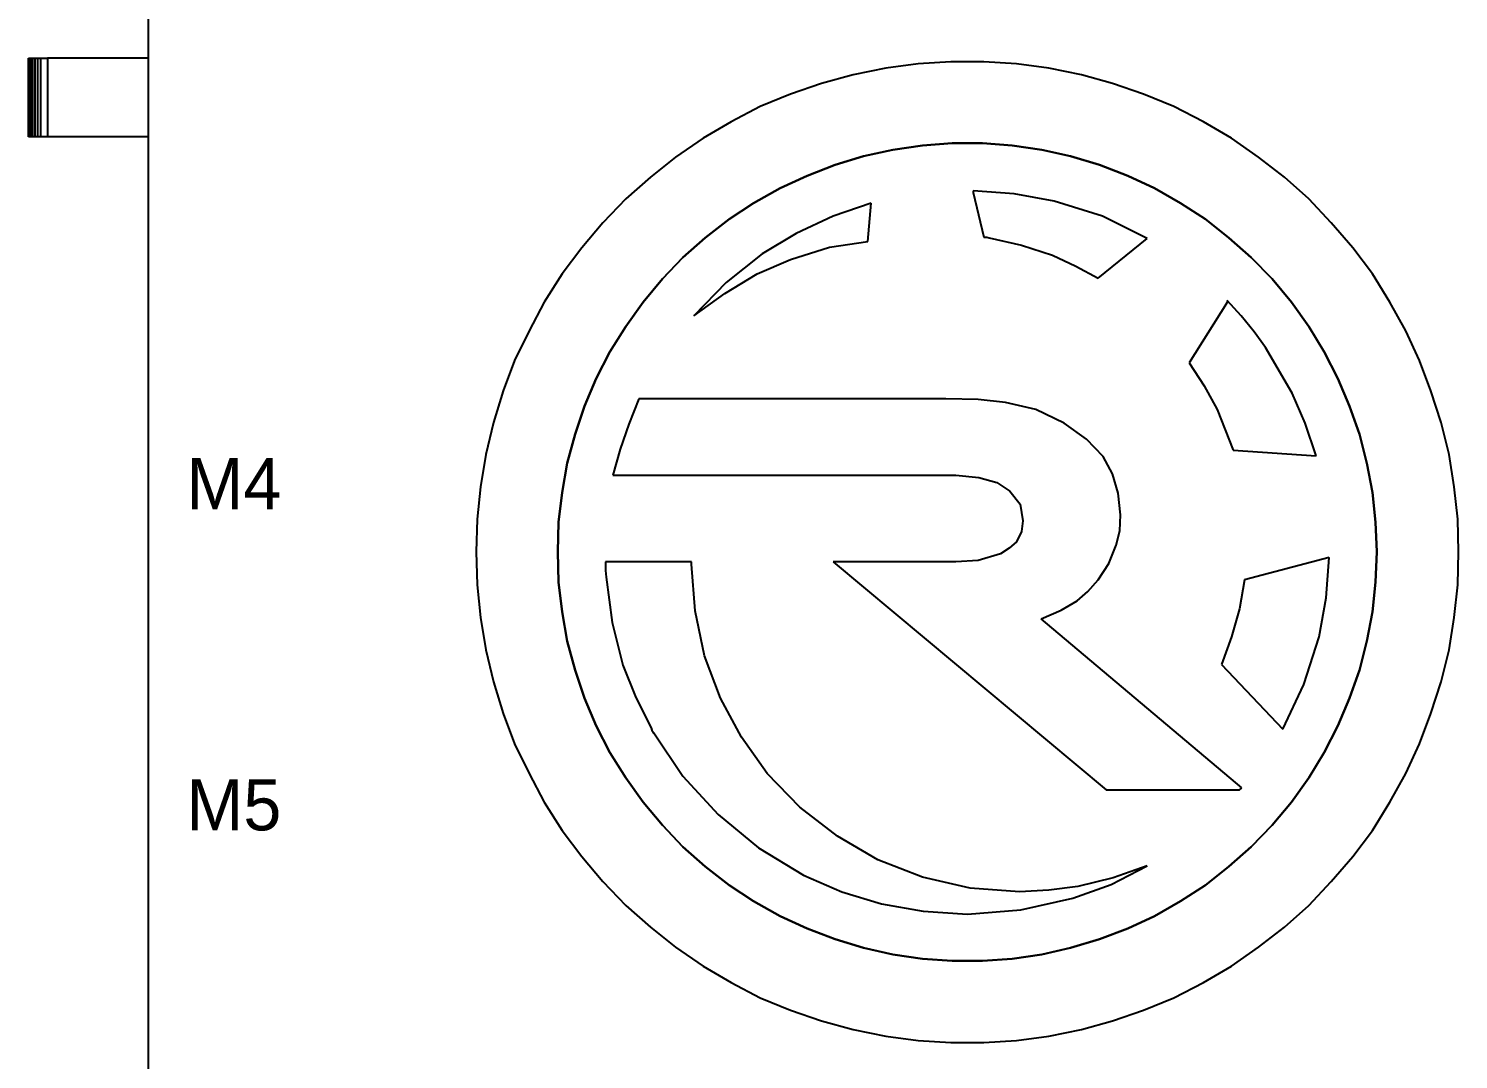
# Model space of a CAD drawing. Header units: inches. Extents: x 45 to 557, y 129 to 755.
# Drawn here: x 248.3 to 446.3, y 436.5 to 579.3 of the extents above; entities that cross this region are included whole.
import ezdxf

# ---------------------------------------------------------------- set-up
doc = ezdxf.new("R2010")
doc.units = ezdxf.units.IN
doc.header["$MEASUREMENT"] = 0
doc.layers.add('Brain', color=7, linetype='Continuous')
doc.layers.add('Silk screen', color=7, linetype='Continuous')

# ---------------------------------------------------------------- blocks, each defined once
blk = doc.blocks.new('block 24')
at = {"layer": 'Silk screen', "color": 7, "true_color": 0xffffff, "insert": (270.15, 512.7), "char_height": 7.08, "attachment_point": 7}
blk.add_mtext('\\fEthnocentricRg-Regular|b0|i0|c0|p34;\\W1;M4', dxfattribs=at)
blk = doc.blocks.new('block 25')
at = {"layer": 'Silk screen', "color": 7, "true_color": 0xffffff, "insert": (270.15, 468.1), "char_height": 7.08, "attachment_point": 7}
blk.add_mtext('\\fEthnocentricRg-Regular|b0|i0|c0|p34;\\W1;M5', dxfattribs=at)

msp = doc.modelspace()

# ---------------------------------------------------------------- linework, layer by layer
at = {"layer": 'Brain', "color": 7, "lineweight": 25, "true_color": 0xffffff}
for points in [[(264.9, 345.2), (264.9, 685.3)], [(248.3, 575.2), (248.4, 575.2)], [(248.3, 564.3), (248.3, 575.2)], [(248.4, 575.2), (248.5, 575.2)], [(248.4, 564.3), (248.4, 575.2)], [(248.5, 575.2), (248.7, 575.2)], [(248.5, 564.3), (248.5, 575.2)], [(248.7, 575.2), (248.9, 575.2)], [(248.7, 564.3), (248.7, 575.2)], [(248.9, 575.2), (249.2, 575.2)], [(248.9, 564.3), (248.9, 575.2)], [(249.2, 575.2), (249.6, 575.2)], [(249.2, 564.3), (249.2, 575.2)], [(249.6, 575.2), (250, 575.2)], [(249.6, 564.3), (249.6, 575.2)], [(250, 575.2), (250.9, 575.2)], [(250, 564.3), (250, 575.2)], [(264.9, 575.2), (250.9, 575.2)], [(250.9, 575.2), (250.9, 564.3)], [(446.3, 506.8), (446.2, 511.3), (445.7, 515.8), (445, 520.3), (443.9, 524.7), (442.5, 529.1), (440.9, 533.3), (439, 537.4), (436.8, 541.4), (434.4, 545.3), (431.7, 548.9), (428.7, 552.4), (425.6, 555.7), (422.2, 558.7), (418.6, 561.5), (414.9, 564.1), (411, 566.4), (406.9, 568.5), (402.7, 570.2), (398.4, 571.7), (394.1, 572.9), (389.6, 573.8), (385.1, 574.4), (380.6, 574.7), (376, 574.7), (371.5, 574.4), (367, 573.8), (362.5, 572.9), (358.1, 571.7), (353.8, 570.2), (349.6, 568.5), (345.6, 566.4), (341.7, 564.1), (337.9, 561.5), (334.4, 558.7), (331, 555.7), (327.8, 552.4), (324.9, 548.9), (322.2, 545.3), (319.7, 541.4), (317.6, 537.4), (315.6, 533.3), (314, 529.1), (312.7, 524.7), (311.6, 520.3), (310.9, 515.8), (310.4, 511.3), (310.3, 506.8)], [(446.3, 506.8), (446.2, 511.3), (445.7, 515.8), (445, 520.3), (443.9, 524.7), (442.5, 529.1), (440.9, 533.3), (439, 537.4), (436.8, 541.4), (434.4, 545.3), (431.7, 548.9), (428.7, 552.4), (425.6, 555.7), (422.2, 558.7), (418.6, 561.5), (414.9, 564.1), (411, 566.4), (406.9, 568.5), (402.7, 570.2), (398.4, 571.7), (394.1, 572.9), (389.6, 573.8), (385.1, 574.4), (380.6, 574.7), (376, 574.7), (371.5, 574.4), (367, 573.8), (362.5, 572.9), (358.1, 571.7), (353.8, 570.2), (349.6, 568.5), (345.6, 566.4), (341.7, 564.1), (337.9, 561.5), (334.4, 558.7), (331, 555.7), (327.8, 552.4), (324.9, 548.9), (322.2, 545.3), (319.7, 541.4), (317.6, 537.4), (315.6, 533.3), (314, 529.1), (312.7, 524.7), (311.6, 520.3), (310.9, 515.8), (310.4, 511.3), (310.3, 506.8)], [(248.4, 564.3), (248.3, 564.3)], [(248.5, 564.3), (248.4, 564.3)], [(248.7, 564.3), (248.5, 564.3)], [(248.9, 564.3), (248.7, 564.3)], [(249.2, 564.3), (248.9, 564.3)], [(249.6, 564.3), (249.2, 564.3)], [(250, 564.3), (249.6, 564.3)], [(250.9, 564.3), (250, 564.3)], [(264.9, 564.3), (250.9, 564.3)], [(435, 506.8), (434.8, 510.9), (434.4, 515), (433.6, 519.1), (432.6, 523.1), (431.2, 527), (429.6, 530.8), (427.7, 534.5), (425.6, 538), (423.2, 541.4), (420.5, 544.6), (417.6, 547.6), (414.5, 550.3), (411.3, 552.9), (407.8, 555.1), (404.2, 557.2), (400.5, 558.9), (396.6, 560.4), (392.6, 561.6), (388.6, 562.5), (384.5, 563.1), (380.4, 563.4), (376.2, 563.4), (372.1, 563.1), (368, 562.5), (363.9, 561.6), (360, 560.4), (356.1, 558.9), (352.4, 557.2), (348.7, 555.1), (345.3, 552.9), (342, 550.3), (338.9, 547.6), (336.1, 544.6), (333.4, 541.4), (331, 538), (328.8, 534.5), (326.9, 530.8), (325.3, 527), (324, 523.1), (322.9, 519.1), (322.2, 515), (321.7, 510.9), (321.6, 506.8)], [(321.6, 506.8), (321.7, 510.9), (322.2, 515), (322.9, 519.1), (324, 523.1), (325.3, 527), (326.9, 530.8), (328.8, 534.5), (331, 538), (333.4, 541.4), (336.1, 544.6), (338.9, 547.6), (342, 550.3), (345.3, 552.9), (348.7, 555.1), (352.4, 557.2), (356.1, 558.9), (360, 560.4), (363.9, 561.6), (368, 562.5), (372.1, 563.1), (376.2, 563.4), (380.4, 563.4), (384.5, 563.1), (388.6, 562.5), (392.6, 561.6), (396.6, 560.4), (400.5, 558.9), (404.2, 557.2), (407.8, 555.1), (411.3, 552.9), (414.5, 550.3), (417.6, 547.6), (420.5, 544.6), (423.2, 541.4), (425.6, 538), (427.7, 534.5), (429.6, 530.8), (431.2, 527), (432.6, 523.1), (433.6, 519.1), (434.4, 515), (434.8, 510.9), (435, 506.8)], [(379.1, 556.8), (379.1, 556.7), (379.1, 556.6)], [(403.2, 550.2), (397, 553.3), (390.3, 555.4), (384.8, 556.4), (379.1, 556.8)], [(379.1, 556.6), (380.6, 550.4)], [(365, 555.1), (359.7, 553.3), (354.6, 550.9), (349.9, 548.1), (344.9, 544.1), (340.4, 539.5)], [(364.5, 549.8), (365, 555.1)], [(340.4, 539.5), (344.7, 542.6), (349.2, 545.3), (353.8, 547.3), (359.2, 549), (364.5, 549.8)], [(380.6, 550.4), (381, 550.4), (381.3, 550.3)], [(381.3, 550.3), (385.8, 549.3), (390.1, 547.9), (393.3, 546.4), (396.4, 544.7)], [(396.4, 544.7), (403.2, 550.2)], [(414.2, 541.2), (409, 533)], [(414.3, 541.6), (414.3, 541.5), (414.3, 541.4), (414.3, 541.3), (414.2, 541.3), (414.2, 541.2)], [(419.6, 535.1), (418, 537.3), (416.2, 539.5), (414.3, 541.6)], [(426.6, 520.1), (425.1, 524.6), (423.3, 528.8), (419.6, 535.1)], [(409, 533), (411.1, 529.8), (412.9, 526.5), (415.1, 520.9)], [(332.8, 528), (331.4, 524.5), (330.2, 521), (329.2, 517.4)], [(375.3, 528), (332.8, 528)], [(391.7, 524.6), (387.8, 526.5), (383.6, 527.5), (379.8, 527.9), (375.3, 528)], [(399.5, 511.9), (399.2, 514.9), (398.4, 517.6), (397.1, 520), (394.8, 522.4), (391.7, 524.6)], [(415.1, 520.9), (426.6, 520.1)], [(329.2, 517.4), (376.7, 517.4)], [(376.7, 517.4), (379.9, 517.1), (382.4, 516.4), (384.2, 515.2), (385.6, 513.4), (386, 511.1)], [(386, 511.1), (385.8, 509.6), (385.1, 508.2), (384.1, 507.3), (382.9, 506.5)], [(396.4, 502.9), (397.9, 505.2), (398.9, 507.7), (399.4, 509.7), (399.5, 511.9)], [(310.3, 506.8), (310.4, 502.2), (310.9, 497.7), (311.6, 493.2), (312.7, 488.8), (314, 484.4), (315.6, 480.2), (317.6, 476.1), (319.7, 472.1), (322.2, 468.2), (324.9, 464.6), (327.8, 461.1), (331, 457.8), (334.4, 454.8), (337.9, 452), (341.7, 449.4), (345.6, 447.1), (349.6, 445), (353.8, 443.3), (358.1, 441.8), (362.5, 440.6), (367, 439.7), (371.5, 439.1), (376, 438.8), (380.6, 438.8), (385.1, 439.1), (389.6, 439.7), (394.1, 440.6), (398.4, 441.8), (402.7, 443.3), (406.9, 445), (411, 447.1), (414.9, 449.4), (418.6, 452), (422.2, 454.8), (425.6, 457.8), (428.7, 461.1), (431.7, 464.6), (434.4, 468.2), (436.8, 472.1), (439, 476.1), (440.9, 480.2), (442.5, 484.4), (443.9, 488.8), (445, 493.2), (445.7, 497.7), (446.2, 502.2), (446.3, 506.8)], [(310.3, 506.8), (310.4, 502.2), (310.9, 497.7), (311.6, 493.2), (312.7, 488.8), (314, 484.4), (315.6, 480.2), (317.6, 476.1), (319.7, 472.1), (322.2, 468.2), (324.9, 464.6), (327.8, 461.1), (331, 457.8), (334.4, 454.8), (337.9, 452), (341.7, 449.4), (345.6, 447.1), (349.6, 445), (353.8, 443.3), (358.1, 441.8), (362.5, 440.6), (367, 439.7), (371.5, 439.1), (376, 438.8), (380.6, 438.8), (385.1, 439.1), (389.6, 439.7), (394.1, 440.6), (398.4, 441.8), (402.7, 443.3), (406.9, 445), (411, 447.1), (414.9, 449.4), (418.6, 452), (422.2, 454.8), (425.6, 457.8), (428.7, 461.1), (431.7, 464.6), (434.4, 468.2), (436.8, 472.1), (439, 476.1), (440.9, 480.2), (442.5, 484.4), (443.9, 488.8), (445, 493.2), (445.7, 497.7), (446.2, 502.2), (446.3, 506.8)], [(321.6, 506.8), (321.7, 502.6), (322.2, 498.5), (322.9, 494.4), (324, 490.4), (325.3, 486.5), (326.9, 482.7), (328.8, 479), (331, 475.5), (333.4, 472.1), (336.1, 468.9), (338.9, 465.9), (342, 463.2), (345.3, 460.6), (348.7, 458.4), (352.4, 456.3), (356.1, 454.6), (360, 453.1), (363.9, 451.9), (368, 451), (372.1, 450.4), (376.2, 450.1), (380.4, 450.1), (384.5, 450.4), (388.6, 451), (392.6, 451.9), (396.6, 453.1), (400.5, 454.6), (404.2, 456.3), (407.8, 458.4), (411.3, 460.6), (414.5, 463.2), (417.6, 465.9), (420.5, 468.9), (423.2, 472.1), (425.6, 475.5), (427.7, 479), (429.6, 482.7), (431.2, 486.5), (432.6, 490.4), (433.6, 494.4), (434.4, 498.5), (434.8, 502.6), (435, 506.8)], [(435, 506.8), (434.8, 502.6), (434.4, 498.5), (433.6, 494.4), (432.6, 490.4), (431.2, 486.5), (429.6, 482.7), (427.7, 479), (425.6, 475.5), (423.2, 472.1), (420.5, 468.9), (417.6, 465.9), (414.5, 463.2), (411.3, 460.6), (407.8, 458.4), (404.2, 456.3), (400.5, 454.6), (396.6, 453.1), (392.6, 451.9), (388.6, 451), (384.5, 450.4), (380.4, 450.1), (376.2, 450.1), (372.1, 450.4), (368, 451), (363.9, 451.9), (360, 453.1), (356.1, 454.6), (352.4, 456.3), (348.7, 458.4), (345.3, 460.6), (342, 463.2), (338.9, 465.9), (336.1, 468.9), (333.4, 472.1), (331, 475.5), (328.8, 479), (326.9, 482.7), (325.3, 486.5), (324, 490.4), (322.9, 494.4), (322.2, 498.5), (321.7, 502.6), (321.6, 506.8)], [(328.2, 505.4), (328.2, 504.2), (328.3, 503.3)], [(340.1, 505.4), (328.2, 505.4)], [(340.1, 505.1), (340.1, 505.3), (340.1, 505.4)], [(385.5, 459.7), (378.7, 460.2), (372.1, 461.7), (365.9, 464.1), (360.3, 467.4), (355.1, 471.4), (350.6, 476.1), (347, 481.1), (344.1, 486.5), (341.9, 492.4), (340.6, 498.6), (340.1, 505.1)], [(359.7, 505.4), (397.5, 473.8)], [(376.7, 505.4), (359.7, 505.4)], [(382.9, 506.5), (379.8, 505.6), (376.7, 505.4)], [(428.4, 506), (416.7, 502.9)], [(422, 482.2), (424.9, 488.4), (427, 495), (428, 500.4), (428.4, 506)], [(428.4, 506), (428.4, 506)], [(328.3, 503.3), (329.1, 497), (330.6, 491.1), (332.4, 486.6), (334.5, 482.4)], [(388.5, 497.5), (391.3, 498.7), (393.5, 500), (395, 501.3), (396.4, 502.9)], [(416.7, 502.9), (416, 498.9), (414.9, 495), (413.5, 491.2)], [(416.3, 474.1), (388.5, 497.5)], [(413.5, 491.2), (422, 482.2)], [(334.5, 482.4), (334.6, 482.1), (334.8, 481.8)], [(334.8, 481.8), (334.8, 481.7), (334.9, 481.7)], [(334.9, 481.7), (338.9, 475.7), (343.8, 470.4), (349.4, 465.8), (355.6, 462), (360.9, 459.7), (366.4, 458), (372.2, 457), (378.3, 456.6)], [(397.5, 473.8), (416, 473.8)], [(416, 473.8), (416.2, 474), (416.3, 474.1)], [(378.3, 456.6), (385.7, 457.2), (392.9, 458.8), (398.2, 460.7), (403.2, 463.3)], [(403.2, 463.3), (398.5, 461.6), (393.6, 460.4), (389.6, 459.9), (385.5, 459.7)]]:
    msp.add_lwpolyline(points, dxfattribs=at)

# ---------------------------------------------------------------- block references
at = {"layer": 'Silk screen'}
for name in ['block 24', 'block 25']:
    msp.add_blockref(name, (0, 0), dxfattribs=at)

doc.saveas('drawing.dxf')
